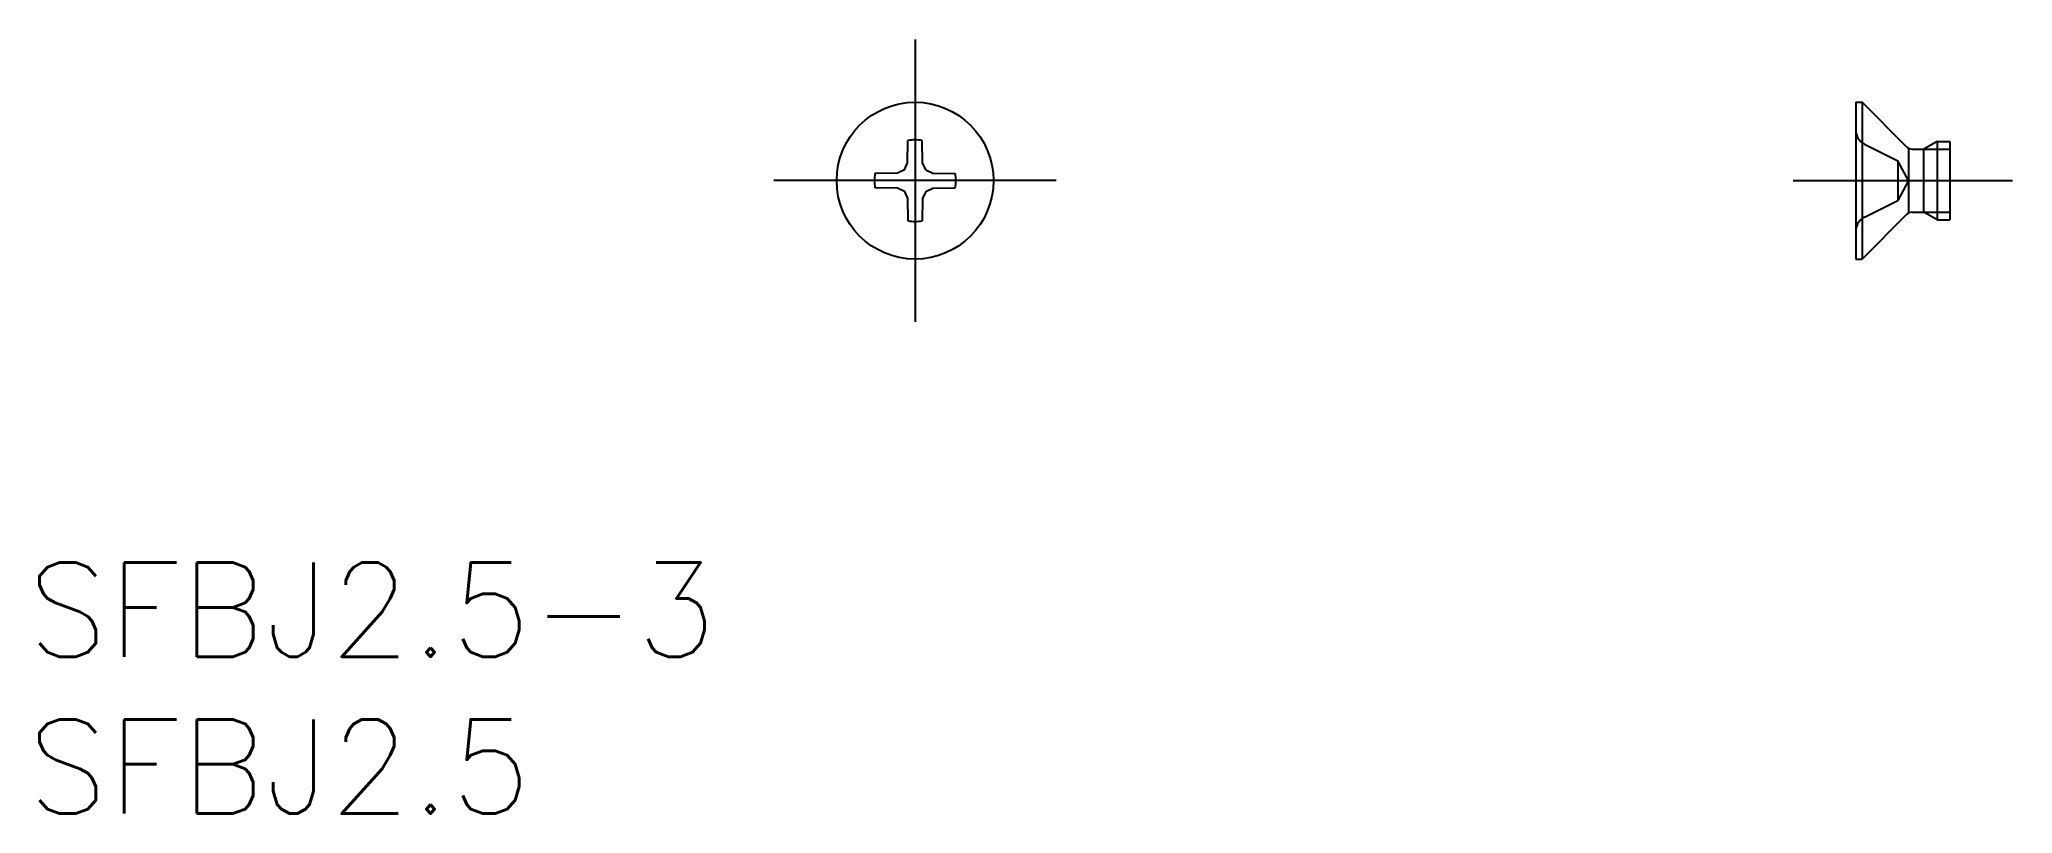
# Model space of a CAD drawing. Extents: x -27.9 to 35, y -20.2 to 4.5.
import ezdxf

# ---------------------------------------------------------------- set-up
doc = ezdxf.new("R2010")
doc.units = 0
doc.linetypes.add('CENTER', pattern=[50.8, 31.75, -6.35, 6.35, -6.35])
doc.linetypes.add('DASHED', pattern=[19.05, 12.7, -6.35])
doc.layers.get('0').update_dxf_attribs({"linetype": 'CONTINUOUS'})
doc.layers.add('CENTER', color=1, linetype='CENTER')
doc.styles.get("Standard").update_dxf_attribs({"font": 'txt.shx', "height": 3, "bigfont": 'bigfont.shx'})

msp = doc.modelspace()

# ---------------------------------------------------------------- linework, layer by layer
at = {"color": 7, "linetype": 'CONTINUOUS'}
for p, q in [((30, 2.5), (30, -2.5)), ((30, 2.5), (30.2, 2.5)), ((31.62, 1.08), (30.2, 2.5)), ((30.2, 2.5), (30.2, -2.5)), ((-0.241, 0.566), (-0.229, 1.28)), ((0.241, 0.566), (0.229, 1.28)), ((31.694, -1.007), (31.694, 1.006)), ((31.797, 1.006), (32.172, 1.006)), ((32.593, 1.25), (32.172, 1.006)), ((32.172, -1.007), (32.172, 1.006)), ((32.593, 1.25), (33, 1.25)), ((32.593, 1.25), (32.593, -1.25)), ((33, 1.25), (33, -1.25)), ((-0.566, 0.241), (-1.28, 0.229)), ((-0.341, 0.341), (-0.566, 0.241)), ((-0.341, 0.341), (-0.241, 0.566)), ((0.341, 0.341), (0.241, 0.566)), ((0.341, 0.341), (0.566, 0.241)), ((0.566, 0.241), (1.28, 0.229)), ((-0.566, -0.241), (-1.28, -0.229)), ((-0.341, -0.341), (-0.566, -0.241)), ((-0.341, -0.341), (-0.241, -0.566)), ((-0.241, -0.566), (-0.229, -1.28)), ((0.241, -0.566), (0.229, -1.28)), ((0.341, -0.341), (0.241, -0.566)), ((0.341, -0.341), (0.566, -0.241)), ((0.566, -0.241), (1.28, -0.229)), ((31.62, -1.08), (30.2, -2.5)), ((31.797, -1.007), (32.172, -1.007)), ((32.593, -1.25), (32.172, -1.007)), ((32.593, -1.25), (33, -1.25)), ((30, -2.5), (30.2, -2.5))]:
    msp.add_line(p, q, dxfattribs=at)
at = {"color": 3, "linetype": 'DASHED'}
for p, q in [((30.278, 1.162), (31.346, 0.635)), ((31.683, 0), (31.346, 0.635)), ((31.346, 0.635), (31.346, -0.635)), ((31.683, 0), (31.346, -0.635)), ((30.278, -1.162), (31.346, -0.635))]:
    msp.add_line(p, q, dxfattribs=at)
at = {"color": 3, "linetype": 'CONTINUOUS'}
for p, q in [((32.172, 1.006), (33, 1.006)), ((32.172, -1.007), (33, -1.007))]:
    msp.add_line(p, q, dxfattribs=at)
at = {"color": 7, "linetype": 'CONTINUOUS'}
msp.add_circle((0, 0), 2.5, dxfattribs=at)
for centre, radius, start, end in [((0, 0), 1.3, 79.8757, 100.1243), ((31.797, 1.257), 0.25, 225, 270), ((0, 0), 1.3, 169.8757, 190.1243), ((0, 0), 1.3, 349.8757, 10.1243), ((31.797, -1.257), 0.25, 90, 135), ((0, 0), 1.3, 259.8757, 280.1243)]:
    msp.add_arc(centre, radius, start, end, dxfattribs=at)
at = {"color": 3, "linetype": 'DASHED'}
for centre, start, end in [((30.5, 1.611), 180, 243.7), ((30.5, -1.611), 116.3, 180)]:
    msp.add_arc(centre, 0.5, start, end, dxfattribs=at)
at = {"layer": 'CENTER', "color": 1, "linetype": 'CENTER'}
for p, q in [((0, 4.5), (0, -4.5)), ((4.5, 0), (-4.5, 0)), ((28, 0), (35, 0))]:
    msp.add_line(p, q, dxfattribs=at)

# ---------------------------------------------------------------- texts
at = {"color": 7, "linetype": 'CONTINUOUS'}
for s, p in [('SFBJ2.5-3', (-28.311, -15.174)), ('SFBJ2.5', (-28.311, -20.174))]:
    msp.add_text(s, height=3, dxfattribs=at).set_placement(p)

doc.saveas('drawing.dxf')
